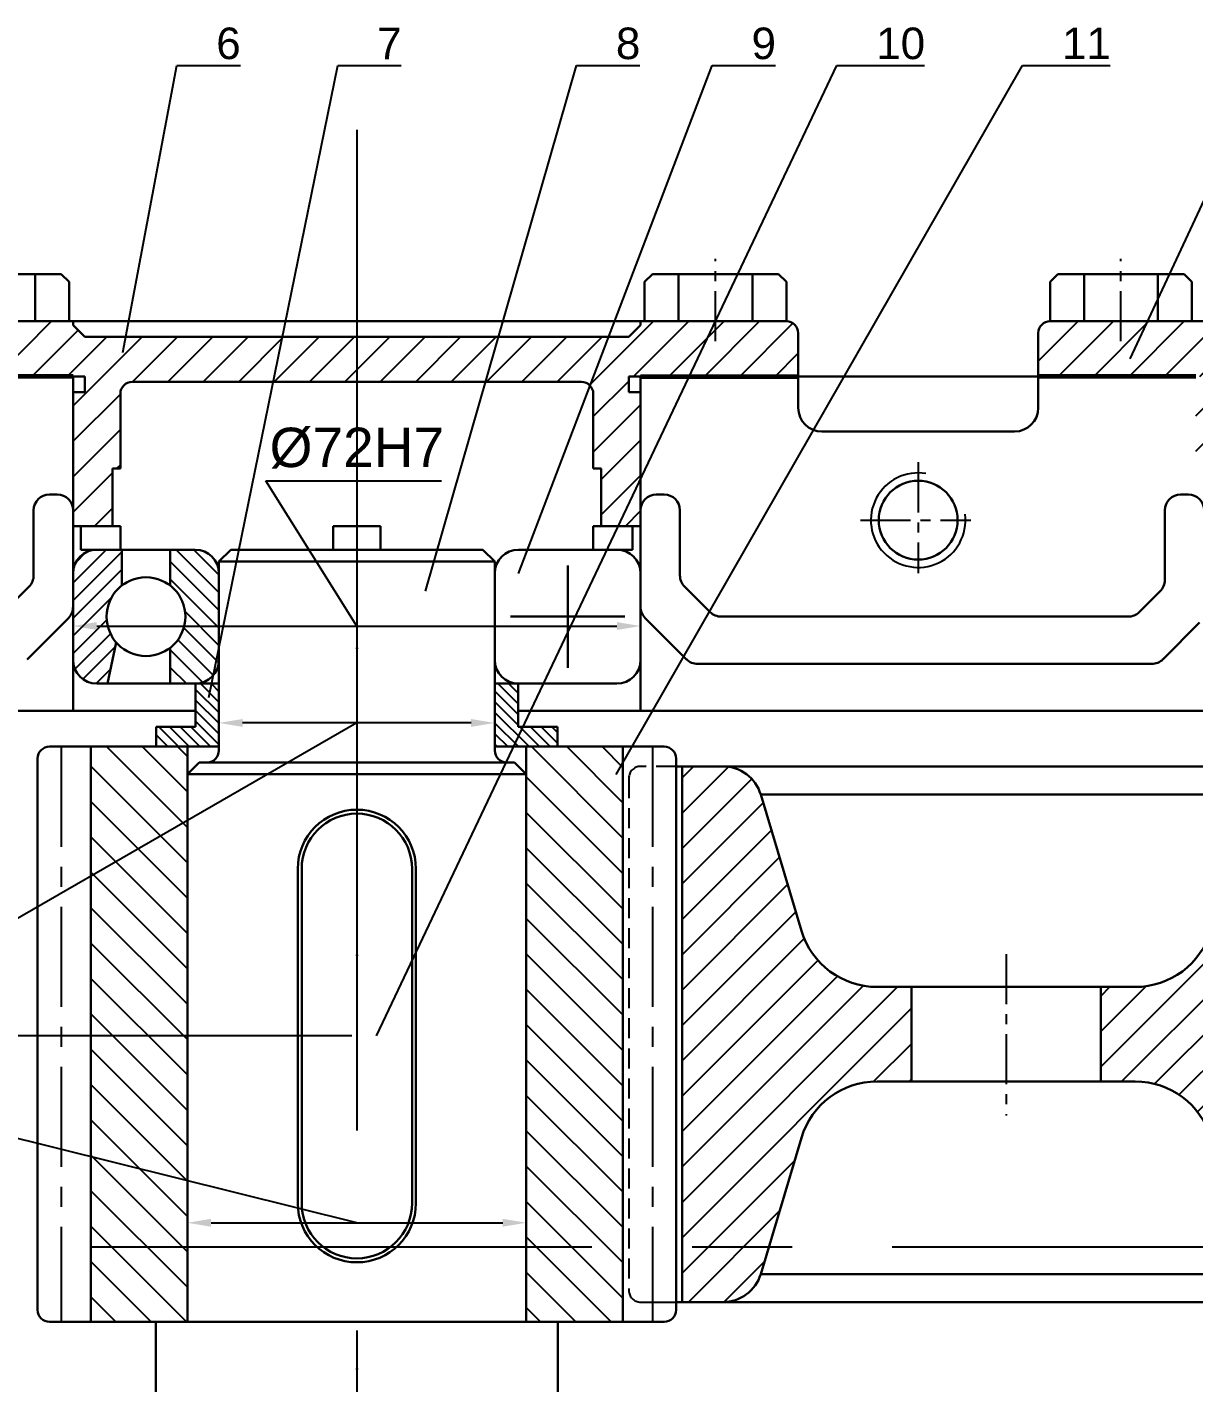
# Model space of a CAD drawing. Header units: millimetres. Extents: x 2354 to 3543, y 830 to 1671.
# Drawn here: x 2602.4 to 2750.4, y 1017 to 1189.1 of the extents above; entities that cross this region are included whole.
import ezdxf
from ezdxf import colors
from ezdxf.entities.mleader import LeaderData, LeaderLine
from ezdxf.math import Vec2, Vec3

# ---------------------------------------------------------------- set-up
doc = ezdxf.new("R2010")
doc.units = ezdxf.units.MM
for name, pattern in [('CENTER', [10.16, 6.35, -1.27, 1.27, -1.27]), ('CENTERX2', [20.32, 12.7, -2.54, 2.54, -2.54]), ('HIDDEN', [1.905, 1.27, -0.635])]:
    doc.linetypes.add(name, pattern=pattern)
doc.layers.get('0').update_dxf_attribs({"lineweight": 30})
for name, color, linetype in [('中心线', 1, 'CENTER'), ('细线', 7, 'Continuous'), ('虚线', 7, 'HIDDEN')]:
    doc.layers.add(name, color=color, linetype=linetype)
doc.layers.add('特粗线', color=7, linetype='Continuous', lineweight=60)
doc.styles.get("Standard").update_dxf_attribs({"font": 'arial.ttf'})
doc.dimstyles.new('ISO-25', dxfattribs={"dimtxt": 5, "dimasz": 3, "dimexe": 1.25, "dimexo": 0.625, "dimtad": 1, "dimdec": 0, "dimtxsty": 'Standard', "dimcen": 2.5, "dimadec": 0, "dimazin": 0, "dimtfac": 1, "dimtdec": 0, "dimtmove": 0, "dimatfit": 3, "dimfxl": 1, "dimarcsym": 0})

# ---------------------------------------------------------------- blocks, each defined once
blk = doc.blocks.new('*D12')
at = {"layer": 'Defpoints', "color": 0, "transparency": 16777216}
for p in [(2644.23, 1061.01), (2396.45, 858.22), (2525.98, 858.22)]:
    blk.add_point(p, dxfattribs=at)
at = {"layer": '细线', "color": 0, "lineweight": -2, "transparency": 16777216}
for p, q in [((2643.6, 1061.01), (2395.2, 1061.01)), ((2396.45, 1058.01), (2396.45, 861.22)), ((2525.36, 858.22), (2395.2, 858.22))]:
    blk.add_line(p, q, dxfattribs=at)
at = {"layer": '细线', "color": 0, "transparency": 16777216}
for points in [[(2395.95, 1058.01), (2396.95, 1058.01), (2396.45, 1061.01)], [(2395.95, 861.22), (2396.95, 861.22), (2396.45, 858.22)]]:
    blk.add_solid(points, dxfattribs=at)
at = {"layer": '细线', "color": 0, "transparency": 16777216, "insert": (2393.27, 959.56), "char_height": 5, "attachment_point": 5, "rotation": 90}
blk.add_mtext('203', dxfattribs=at)
blk = doc.blocks.new('_None')

msp = doc.modelspace()

# ---------------------------------------------------------------- hatches: boundary and pattern name
at = {"layer": '细线'}
h = msp.add_hatch(dxfattribs=at)
h.set_pattern_fill('ANSI31', color=256)
h.set_pattern_definition([(45, (2170.105, 734.2833), (-2.245064, 2.245064), [])])
edge = h.paths.add_edge_path()
edge.add_line((2525.98, 1149.73), (2500.07, 1149.73))
edge.add_line((2500.07, 1149.73), (2498.57, 1151.23))
edge.add_line((2498.57, 1151.23), (2498.57, 1151.73))
edge.add_line((2498.57, 1151.73), (2480.07, 1151.73))
edge.add_arc((2480.07, 1150.23), 1.5, 90, 180)
edge.add_line((2478.57, 1150.23), (2478.57, 1144.73))
edge.add_line((2478.57, 1144.73), (2498.57, 1144.73))
edge.add_line((2498.57, 1144.73), (2500.07, 1144.73))
edge.add_line((2500.07, 1144.73), (2500.07, 1142.73))
edge.add_line((2500.07, 1142.73), (2498.57, 1142.73))
edge.add_line((2498.57, 1142.73), (2498.57, 1133.23))
edge.add_line((2498.57, 1133.23), (2499.98, 1133.23))
edge.add_line((2499.98, 1133.23), (2499.98, 1125.73))
edge.add_line((2499.98, 1125.73), (2503.57, 1125.73))
edge.add_line((2503.57, 1125.73), (2503.57, 1132.03))
edge.add_line((2503.57, 1132.03), (2504.57, 1132.03))
edge.add_line((2504.57, 1132.03), (2504.57, 1141.03))
edge.add_arc((2506.07, 1141.03), 1.5, 90, 180, ccw=False)
edge.add_line((2506.07, 1142.53), (2525.98, 1142.53))
edge.add_line((2525.98, 1142.53), (2525.98, 1149.73))
edge = h.paths.add_edge_path()
edge.add_arc((2571.89, 1150.23), 1.5, 0, 90)
edge.add_line((2571.89, 1151.73), (2553.39, 1151.73))
edge.add_line((2553.39, 1151.73), (2553.39, 1151.23))
edge.add_line((2553.39, 1151.23), (2551.89, 1149.73))
edge.add_line((2551.89, 1149.73), (2535.98, 1149.73))
edge.add_line((2535.98, 1149.73), (2525.98, 1149.73))
edge.add_line((2525.98, 1149.73), (2525.98, 1142.53))
edge.add_line((2525.98, 1142.53), (2545.89, 1142.53))
edge.add_arc((2545.89, 1141.03), 1.5, 0, 90, ccw=False)
edge.add_line((2547.39, 1141.03), (2547.39, 1132.03))
edge.add_line((2547.39, 1132.03), (2548.39, 1132.03))
edge.add_line((2548.39, 1132.03), (2548.39, 1125.73))
edge.add_line((2548.39, 1125.73), (2551.98, 1125.73))
edge.add_line((2551.98, 1125.73), (2551.98, 1133.23))
edge.add_line((2551.98, 1133.23), (2553.39, 1133.23))
edge.add_line((2553.39, 1133.23), (2553.39, 1142.73))
edge.add_line((2553.39, 1142.73), (2551.89, 1142.73))
edge.add_line((2551.89, 1142.73), (2551.89, 1144.73))
edge.add_line((2551.89, 1144.73), (2553.39, 1144.73))
edge.add_line((2553.39, 1144.73), (2573.39, 1144.73))
edge.add_line((2573.39, 1144.73), (2573.39, 1150.23))
edge = h.paths.add_edge_path()
edge.add_line((2644.23, 1149.73), (2609.73, 1149.73))
edge.add_line((2609.73, 1149.73), (2608.23, 1151.23))
edge.add_line((2608.23, 1151.23), (2608.23, 1151.73))
edge.add_line((2608.23, 1151.73), (2589.73, 1151.73))
edge.add_arc((2589.73, 1150.23), 1.5, 90, 180)
edge.add_line((2588.23, 1150.23), (2588.23, 1144.73))
edge.add_line((2588.23, 1144.73), (2608.23, 1144.73))
edge.add_line((2608.23, 1144.73), (2609.73, 1144.73))
edge.add_line((2609.73, 1144.73), (2609.73, 1142.73))
edge.add_line((2609.73, 1142.73), (2608.23, 1142.73))
edge.add_line((2608.23, 1142.73), (2608.23, 1125.73))
edge.add_line((2608.23, 1125.73), (2613.23, 1125.73))
edge.add_line((2613.23, 1125.73), (2613.23, 1133.03))
edge.add_line((2613.23, 1133.03), (2614.23, 1133.03))
edge.add_line((2614.23, 1133.03), (2614.23, 1142.53))
edge.add_arc((2615.73, 1142.53), 1.5, 90, 180, ccw=False)
edge.add_line((2615.73, 1144.03), (2644.23, 1144.03))
edge.add_line((2644.23, 1144.03), (2644.23, 1149.73))
edge = h.paths.add_edge_path()
edge.add_arc((2698.72, 1150.23), 1.5, 0, 90)
edge.add_line((2698.72, 1151.73), (2680.22, 1151.73))
edge.add_line((2680.22, 1151.73), (2680.22, 1151.23))
edge.add_line((2680.22, 1151.23), (2678.72, 1149.73))
edge.add_line((2678.72, 1149.73), (2644.23, 1149.73))
edge.add_line((2644.23, 1149.73), (2644.23, 1144.03))
edge.add_line((2644.23, 1144.03), (2672.72, 1144.03))
edge.add_arc((2672.72, 1142.53), 1.5, 0, 90, ccw=False)
edge.add_line((2674.22, 1142.53), (2674.22, 1133.03))
edge.add_line((2674.22, 1133.03), (2675.22, 1133.03))
edge.add_line((2675.22, 1133.03), (2675.22, 1125.73))
edge.add_line((2675.22, 1125.73), (2680.22, 1125.73))
edge.add_line((2680.22, 1125.73), (2680.22, 1142.73))
edge.add_line((2680.22, 1142.73), (2678.72, 1142.73))
edge.add_line((2678.72, 1142.73), (2678.72, 1144.73))
edge.add_line((2678.72, 1144.73), (2680.22, 1144.73))
edge.add_line((2680.22, 1144.73), (2700.22, 1144.73))
edge.add_line((2700.22, 1144.73), (2700.22, 1150.23))
edge = h.paths.add_edge_path()
edge.add_line((2772.73, 1146.26), (2770.4, 1146.67))
edge.add_line((2770.4, 1146.67), (2770.4, 1147.71))
edge.add_line((2770.4, 1147.71), (2772.73, 1148.13))
edge.add_line((2772.73, 1148.13), (2772.73, 1149.73))
edge.add_line((2772.73, 1149.73), (2752.17, 1149.73))
edge.add_line((2752.17, 1149.73), (2750.67, 1151.23))
edge.add_line((2750.67, 1151.23), (2750.67, 1151.73))
edge.add_line((2750.67, 1151.73), (2732.17, 1151.73))
edge.add_arc((2732.17, 1150.23), 1.5, 90, 180)
edge.add_line((2730.67, 1150.23), (2730.67, 1144.73))
edge.add_line((2730.67, 1144.73), (2750.67, 1144.73))
edge.add_line((2750.67, 1144.73), (2752.17, 1144.73))
edge.add_line((2752.17, 1144.73), (2752.17, 1142.73))
edge.add_line((2752.17, 1142.73), (2750.67, 1142.73))
edge.add_line((2750.67, 1142.73), (2750.67, 1135.23))
edge.add_line((2750.67, 1135.23), (2751.73, 1135.23))
edge.add_line((2751.73, 1135.23), (2751.73, 1126.73))
edge.add_line((2751.73, 1126.73), (2755.67, 1126.73))
edge.add_line((2755.67, 1126.73), (2755.67, 1134.03))
edge.add_line((2755.67, 1134.03), (2756.67, 1134.03))
edge.add_line((2756.67, 1134.03), (2756.67, 1141.03))
edge.add_arc((2758.17, 1141.03), 1.5, 90, 180, ccw=False)
edge.add_line((2758.17, 1142.53), (2772.73, 1142.53))
edge.add_line((2772.73, 1142.53), (2772.73, 1146.26))
edge = h.paths.add_edge_path()
edge.add_arc((2856.29, 1150.23), 1.5, 0, 90)
edge.add_line((2856.29, 1151.73), (2837.79, 1151.73))
edge.add_line((2837.79, 1151.73), (2837.79, 1151.23))
edge.add_line((2837.79, 1151.23), (2836.29, 1149.73))
edge.add_line((2836.29, 1149.73), (2815.73, 1149.73))
edge.add_line((2815.73, 1149.73), (2815.73, 1148.13))
edge.add_line((2815.73, 1148.13), (2818.06, 1147.71))
edge.add_line((2818.06, 1147.71), (2818.06, 1146.67))
edge.add_line((2818.06, 1146.67), (2815.73, 1146.26))
edge.add_line((2815.73, 1146.26), (2815.73, 1142.53))
edge.add_line((2815.73, 1142.53), (2830.29, 1142.53))
edge.add_arc((2830.29, 1141.03), 1.5, 0, 90, ccw=False)
edge.add_line((2831.79, 1141.03), (2831.79, 1134.03))
edge.add_line((2831.79, 1134.03), (2832.79, 1134.03))
edge.add_line((2832.79, 1134.03), (2832.79, 1126.73))
edge.add_line((2832.79, 1126.73), (2836.73, 1126.73))
edge.add_line((2836.73, 1126.73), (2836.73, 1135.23))
edge.add_line((2836.73, 1135.23), (2837.79, 1135.23))
edge.add_line((2837.79, 1135.23), (2837.79, 1144.73))
edge.add_line((2837.79, 1144.73), (2857.79, 1144.73))
edge.add_line((2857.79, 1144.73), (2857.79, 1150.23))
edge = h.paths.add_edge_path()
edge.add_spline(control_points=[(2520.57, 918.73), (2520.66, 919.16), (2520.74, 919.59), (2520.81, 920.03)], knot_values=[279.245164, 279.245164, 279.245164, 279.245164, 280.663762, 280.663762, 280.663762, 280.663762], degree=3, periodic=0)
edge.add_spline(control_points=[(2520.81, 920.03), (2520.94, 920.82), (2521.05, 921.62), (2521.13, 922.43)], knot_values=[276.673071, 276.673071, 276.673071, 276.673071, 279.245164, 279.245164, 279.245164, 279.245164], degree=3, periodic=0)
edge.add_line((2521.13, 922.43), (2478.57, 922.43))
edge.add_line((2478.57, 922.43), (2478.57, 918.23))
edge.add_arc((2480.07, 918.23), 1.5, 180, 270)
edge.add_line((2480.07, 916.73), (2498.57, 916.73))
edge.add_line((2498.57, 916.73), (2498.57, 917.23))
edge.add_line((2498.57, 917.23), (2500.07, 918.73))
edge.add_line((2500.07, 918.73), (2515.98, 918.73))
edge.add_line((2515.98, 918.73), (2520.57, 918.73))
edge = h.paths.add_edge_path()
edge.add_line((2573.39, 923.73), (2553.39, 923.73))
edge.add_line((2553.39, 923.73), (2551.89, 923.73))
edge.add_line((2551.89, 923.73), (2551.89, 925.73))
edge.add_line((2551.89, 925.73), (2553.39, 925.73))
edge.add_line((2553.39, 925.73), (2553.39, 935.23))
edge.add_line((2553.39, 935.23), (2551.98, 935.23))
edge.add_line((2551.98, 935.23), (2551.98, 942.73))
edge.add_line((2551.98, 942.73), (2548.39, 942.73))
edge.add_line((2548.39, 942.73), (2548.39, 936.43))
edge.add_line((2548.39, 936.43), (2547.39, 936.43))
edge.add_line((2547.39, 936.43), (2547.39, 927.43))
edge.add_arc((2545.89, 927.43), 1.5, -90, 0, ccw=False)
edge.add_line((2545.89, 925.93), (2536.98, 925.93))
edge.add_line((2536.98, 925.93), (2536.98, 922.5))
edge.add_line((2536.98, 922.5), (2540.31, 921.91))
edge.add_line((2540.31, 921.91), (2540.31, 920.87))
edge.add_line((2540.31, 920.87), (2536.98, 920.28))
edge.add_line((2536.98, 920.28), (2536.98, 918.73))
edge.add_line((2536.98, 918.73), (2551.89, 918.73))
edge.add_line((2551.89, 918.73), (2553.39, 917.23))
edge.add_line((2553.39, 917.23), (2553.39, 916.73))
edge.add_line((2553.39, 916.73), (2571.89, 916.73))
edge.add_arc((2571.89, 918.23), 1.5, 270, 360)
edge.add_line((2573.39, 918.23), (2573.39, 923.73))
edge = h.paths.add_edge_path()
edge.add_line((2644.23, 924.43), (2615.73, 924.43))
edge.add_arc((2615.73, 925.93), 1.5, 180, 270, ccw=False)
edge.add_line((2614.23, 925.93), (2614.23, 935.43))
edge.add_line((2614.23, 935.43), (2613.23, 935.43))
edge.add_line((2613.23, 935.43), (2613.23, 942.73))
edge.add_line((2613.23, 942.73), (2608.23, 942.73))
edge.add_line((2608.23, 942.73), (2608.23, 925.73))
edge.add_line((2608.23, 925.73), (2609.73, 925.73))
edge.add_line((2609.73, 925.73), (2609.73, 923.73))
edge.add_line((2609.73, 923.73), (2608.23, 923.73))
edge.add_line((2608.23, 923.73), (2588.23, 923.73))
edge.add_line((2588.23, 923.73), (2588.23, 918.23))
edge.add_arc((2589.73, 918.23), 1.5, 180, 270)
edge.add_line((2589.73, 916.73), (2608.23, 916.73))
edge.add_line((2608.23, 916.73), (2608.23, 917.23))
edge.add_line((2608.23, 917.23), (2609.73, 918.73))
edge.add_line((2609.73, 918.73), (2644.23, 918.73))
edge.add_line((2644.23, 918.73), (2644.23, 924.43))
edge = h.paths.add_edge_path()
edge.add_line((2700.22, 923.73), (2680.22, 923.73))
edge.add_line((2680.22, 923.73), (2678.72, 923.73))
edge.add_line((2678.72, 923.73), (2678.72, 925.73))
edge.add_line((2678.72, 925.73), (2680.22, 925.73))
edge.add_line((2680.22, 925.73), (2680.22, 942.73))
edge.add_line((2680.22, 942.73), (2675.22, 942.73))
edge.add_line((2675.22, 942.73), (2675.22, 935.43))
edge.add_line((2675.22, 935.43), (2674.22, 935.43))
edge.add_line((2674.22, 935.43), (2674.22, 925.93))
edge.add_arc((2672.72, 925.93), 1.5, -90, 0, ccw=False)
edge.add_line((2672.72, 924.43), (2644.23, 924.43))
edge.add_line((2644.23, 924.43), (2644.23, 918.73))
edge.add_line((2644.23, 918.73), (2678.72, 918.73))
edge.add_line((2678.72, 918.73), (2680.22, 917.23))
edge.add_line((2680.22, 917.23), (2680.22, 916.73))
edge.add_line((2680.22, 916.73), (2698.72, 916.73))
edge.add_arc((2698.72, 918.23), 1.5, 270, 360)
edge.add_line((2700.22, 918.23), (2700.22, 923.73))
edge = h.paths.add_edge_path()
edge.add_line((2794.23, 925.93), (2758.17, 925.93))
edge.add_arc((2758.17, 927.43), 1.5, 180, 270, ccw=False)
edge.add_line((2756.67, 927.43), (2756.67, 934.43))
edge.add_line((2756.67, 934.43), (2755.67, 934.43))
edge.add_line((2755.67, 934.43), (2755.67, 941.73))
edge.add_line((2755.67, 941.73), (2751.73, 941.73))
edge.add_line((2751.73, 941.73), (2751.73, 933.23))
edge.add_line((2751.73, 933.23), (2750.67, 933.23))
edge.add_line((2750.67, 933.23), (2750.67, 925.73))
edge.add_line((2750.67, 925.73), (2752.17, 925.73))
edge.add_line((2752.17, 925.73), (2752.17, 923.73))
edge.add_line((2752.17, 923.73), (2750.67, 923.73))
edge.add_line((2750.67, 923.73), (2730.67, 923.73))
edge.add_line((2730.67, 923.73), (2730.67, 918.23))
edge.add_arc((2732.17, 918.23), 1.5, 180, 270)
edge.add_line((2732.17, 916.73), (2750.67, 916.73))
edge.add_line((2750.67, 916.73), (2750.67, 917.23))
edge.add_line((2750.67, 917.23), (2752.17, 918.73))
edge.add_line((2752.17, 918.73), (2794.23, 918.73))
edge.add_line((2794.23, 918.73), (2794.23, 925.93))
edge = h.paths.add_edge_path()
edge.add_line((2857.79, 923.73), (2837.79, 923.73))
edge.add_line((2837.79, 923.73), (2836.29, 923.73))
edge.add_line((2836.29, 923.73), (2836.29, 925.73))
edge.add_line((2836.29, 925.73), (2837.79, 925.73))
edge.add_line((2837.79, 925.73), (2837.79, 933.23))
edge.add_line((2837.79, 933.23), (2836.73, 933.23))
edge.add_line((2836.73, 933.23), (2836.73, 941.73))
edge.add_line((2836.73, 941.73), (2832.79, 941.73))
edge.add_line((2832.79, 941.73), (2832.79, 934.43))
edge.add_line((2832.79, 934.43), (2831.79, 934.43))
edge.add_line((2831.79, 934.43), (2831.79, 927.43))
edge.add_arc((2830.29, 927.43), 1.5, -90, 0, ccw=False)
edge.add_line((2830.29, 925.93), (2794.23, 925.93))
edge.add_line((2794.23, 925.93), (2794.23, 918.73))
edge.add_line((2794.23, 918.73), (2836.29, 918.73))
edge.add_line((2836.29, 918.73), (2837.79, 917.23))
edge.add_line((2837.79, 917.23), (2837.79, 916.73))
edge.add_line((2837.79, 916.73), (2856.29, 916.73))
edge.add_arc((2856.29, 918.23), 1.5, 270, 360)
edge.add_line((2857.79, 918.23), (2857.79, 923.73))
h = msp.add_hatch(dxfattribs=at)
h.set_pattern_fill('ANSI31', color=256, scale=0.5)
h.set_pattern_definition([(45, (2170.1049, 734.2833), (-1.122532, 1.122532), [])])
h.paths.add_polyline_path([(2504.48, 1121.73), (2502.98, 1121.73, 0.414214), (2499.98, 1118.73), (2499.98, 1114.23), (2502.73, 1114.23, -0.248317), (2504.48, 1117.53)])
h.paths.add_polyline_path([(2502.73, 1114.23), (2499.98, 1114.23), (2499.98, 1109.73, 0.404901), (2502.89, 1106.73), (2503.83, 1111.47, -0.192255)])
h.paths.add_polyline_path([(2614.41, 1122.73), (2611.23, 1122.73, 0.414214), (2608.23, 1119.73), (2608.23, 1114.23), (2612.48, 1114.23, -0.231561), (2614.41, 1118.17)])
h.paths.add_polyline_path([(2613.68, 1110.97, -0.178973), (2612.48, 1114.23), (2608.23, 1114.23), (2608.23, 1108.73, 0.414214), (2611.23, 1105.73), (2612.6, 1105.73)])
h.paths.add_polyline_path([(2612.6, 962.73), (2611.23, 962.73, 0.414214), (2608.23, 959.73), (2608.23, 954.23), (2612.48, 954.23, -0.178973), (2613.68, 957.48)])
h.paths.add_polyline_path([(2614.41, 950.28, -0.231561), (2612.48, 954.23), (2608.23, 954.23), (2608.23, 948.73, 0.414214), (2611.23, 945.73), (2614.41, 945.73)])
h.paths.add_polyline_path([(2757.9, 1118.85), (2757.9, 1123.73), (2754.73, 1123.73, 0.414214), (2751.73, 1120.73), (2751.73, 1114.23), (2755.73, 1114.23, -0.223203)])
h.paths.add_polyline_path([(2755.73, 1114.23), (2751.73, 1114.23), (2751.73, 1107.73, 0.414214), (2754.73, 1104.73), (2755.68, 1104.73), (2757.73, 1109.75, -0.213833)])
h.paths.add_polyline_path([(2755.68, 963.73), (2754.73, 963.73, 0.414214), (2751.73, 960.73), (2751.73, 954.23), (2755.73, 954.23, -0.213833), (2757.73, 958.71)])
h.paths.add_polyline_path([(2757.9, 949.61, -0.223203), (2755.73, 954.23), (2751.73, 954.23), (2751.73, 947.73, 0.414214), (2754.73, 944.73), (2757.9, 944.73)])
h = msp.add_hatch(dxfattribs=at)
h.set_pattern_fill('ANSI31', color=256, scale=0.5, angle=90)
h.set_pattern_definition([(135, (2170.1049, 734.2833), (-1.122532, -1.122532), [])])
h.paths.add_polyline_path([(2623.73, 1122.73), (2620.55, 1122.73), (2620.55, 1118.17, -0.231561), (2622.48, 1114.23), (2626.73, 1114.23), (2626.73, 1119.73, 0.414214)])
h.paths.add_polyline_path([(2626.73, 1114.23), (2622.48, 1114.23, -0.231561), (2620.55, 1110.28), (2620.55, 1105.73), (2623.73, 1105.73, 0.414214), (2626.73, 1108.73)])
h.paths.add_polyline_path([(2626.73, 959.73, 0.414214), (2623.73, 962.73), (2620.55, 962.73), (2620.55, 958.17, -0.231561), (2622.48, 954.23), (2626.73, 954.23)])
h.paths.add_polyline_path([(2626.73, 954.23), (2622.48, 954.23, -0.231561), (2620.55, 950.28), (2620.55, 945.73), (2623.73, 945.73, 0.414214), (2626.73, 948.73)])
h.paths.add_polyline_path([(2510.48, 1121.73), (2508.98, 1121.73), (2508.98, 1117.53, -0.248317), (2510.73, 1114.23), (2513.48, 1114.23), (2513.48, 1118.73, 0.414214)])
h.paths.add_polyline_path([(2513.48, 1114.23), (2510.73, 1114.23, -0.248317), (2508.98, 1110.92), (2508.98, 1106.73), (2510.48, 1106.73, 0.414214), (2513.48, 1109.73)])
h.paths.add_polyline_path([(2771.73, 1120.73, 0.414214), (2768.73, 1123.73), (2765.56, 1123.73), (2765.56, 1118.85, -0.223203), (2767.73, 1114.23), (2771.73, 1114.23)])
h.paths.add_polyline_path([(2771.73, 1114.23), (2767.73, 1114.23, -0.223203), (2765.56, 1109.61), (2765.56, 1104.73), (2768.73, 1104.73, 0.414214), (2771.73, 1107.73)])
h.paths.add_polyline_path([(2771.73, 954.23), (2767.73, 954.23, -0.223203), (2765.56, 949.61), (2765.56, 944.73), (2768.73, 944.73, 0.414214), (2771.73, 947.73)])
h.paths.add_polyline_path([(2771.73, 960.73, 0.414214), (2768.73, 963.73), (2767.73, 963.73), (2765.56, 963.73), (2765.56, 958.85, -0.223203), (2767.73, 954.23), (2771.73, 954.23)])
h = msp.add_hatch(dxfattribs=at)
h.set_pattern_fill('ANSI31', color=256, scale=0.3, angle=90)
h.set_pattern_definition([(135, (2170.1049, 734.2833), (-0.6735192, -0.6735192), [])])
h.paths.add_polyline_path([(2623.78, 1100.23), (2618.78, 1100.23), (2618.78, 1097.73), (2622.73, 1097.73), (2626.73, 1097.73), (2626.73, 1105.73), (2623.78, 1105.73)])
h.paths.add_polyline_path([(2661.73, 1097.73), (2665.73, 1097.73), (2669.68, 1097.73), (2669.68, 1100.23), (2664.68, 1100.23), (2664.68, 1105.73), (2661.73, 1105.73)])
h.paths.add_polyline_path([(2623.78, 968.23), (2623.78, 962.73), (2626.73, 962.73), (2626.73, 970.73), (2622.73, 970.73), (2618.78, 970.73), (2618.78, 968.23)])
h.paths.add_polyline_path([(2664.68, 968.23), (2669.68, 968.23), (2669.68, 970.73), (2665.73, 970.73), (2661.73, 970.73), (2661.73, 962.73), (2664.68, 962.73)])
h = msp.add_hatch(dxfattribs=at)
h.set_pattern_fill('ANSI31', color=256, angle=90)
h.set_pattern_definition([(135, (2644.2268, 958.2267), (-2.245064, -2.245064), [])])
h.paths.add_polyline_path([(2622.73, 1097.73), (2610.48, 1097.73), (2610.48, 1024.73), (2622.73, 1024.73)])
h.paths.add_polyline_path([(2677.98, 1024.73), (2677.98, 1097.73), (2665.73, 1097.73), (2665.73, 1024.73)])
h = msp.add_hatch(dxfattribs=at)
h.set_pattern_fill('ANSI31', color=256)
h.set_pattern_definition([(45, (2644.2268, 958.2267), (-2.245064, 2.245064), [])])
h.paths.add_polyline_path([(2700.64, 1074.36), (2695.46, 1091.66, 0.331376), (2690.67, 1095.23), (2685.48, 1095.23), (2685.48, 1027.23), (2690.67, 1027.23, 0.331376), (2695.46, 1030.79), (2700.64, 1048.09, -0.331376), (2710.22, 1055.23), (2714.6, 1055.23), (2714.6, 1067.23), (2710.22, 1067.23, -0.331376)])
h.paths.add_polyline_path([(2752.56, 1048.09), (2757.74, 1030.79, 0.331376), (2762.53, 1027.23), (2767.73, 1027.23), (2767.73, 1095.23), (2762.53, 1095.23, 0.331376), (2757.74, 1091.66), (2752.56, 1074.36, -0.331376), (2742.98, 1067.23), (2738.6, 1067.23), (2738.6, 1055.23), (2742.98, 1055.23, -0.331376)])
h.paths.add_polyline_path([(2845.47, 1055.23), (2849.85, 1055.23), (2849.85, 1067.23), (2845.47, 1067.23, -0.331376), (2835.89, 1074.36), (2830.71, 1091.66, 0.331376), (2825.92, 1095.23), (2820.73, 1095.23), (2820.73, 1027.23), (2825.92, 1027.23, 0.331376), (2830.71, 1030.79), (2835.89, 1048.09, -0.331376)])
h.paths.add_polyline_path([(2878.23, 1067.23), (2873.85, 1067.23), (2873.85, 1055.23), (2878.23, 1055.23, -0.331376), (2887.81, 1048.09), (2892.99, 1030.79, 0.331376), (2897.78, 1027.23), (2902.98, 1027.23), (2902.98, 1095.23), (2897.78, 1095.23, 0.331376), (2892.99, 1091.66), (2887.81, 1074.36, -0.331376)])

# ---------------------------------------------------------------- linework, layer by layer
for p, q in [((2606.73, 1157.72), (2598.73, 1157.72)), ((2603.41, 1151.73), (2603.41, 1157.72)), ((2606.73, 1157.72), (2607.73, 1156.72)), ((2607.73, 1151.73), (2607.73, 1156.72)), ((2681.72, 1157.72), (2680.72, 1156.72)), ((2680.72, 1151.73), (2680.72, 1156.72)), ((2681.72, 1157.72), (2689.72, 1157.72)), ((2685.04, 1151.73), (2685.04, 1157.72)), ((2697.72, 1157.72), (2689.72, 1157.72)), ((2694.41, 1151.73), (2694.41, 1157.72)), ((2697.72, 1157.72), (2698.72, 1156.72)), ((2698.72, 1151.73), (2698.72, 1156.72)), ((2733.17, 1157.72), (2732.17, 1156.72)), ((2732.17, 1151.73), (2732.17, 1156.72)), ((2733.17, 1157.72), (2741.17, 1157.72)), ((2736.48, 1151.73), (2736.48, 1157.72)), ((2749.17, 1157.72), (2741.17, 1157.72)), ((2745.85, 1151.73), (2745.85, 1157.72)), ((2749.17, 1157.72), (2750.17, 1156.72)), ((2750.17, 1151.73), (2750.17, 1156.72)), ((2589.73, 1151.73), (2644.23, 1151.73)), ((2608.23, 1151.73), (2608.23, 1151.23)), ((2698.72, 1151.73), (2644.23, 1151.73)), ((2680.22, 1151.73), (2680.22, 1151.23)), ((2732.17, 1151.73), (2773.73, 1151.73)), ((2609.73, 1149.73), (2608.23, 1151.23)), ((2609.73, 1149.73), (2644.23, 1149.73)), ((2678.72, 1149.73), (2644.23, 1149.73)), ((2678.72, 1149.73), (2680.22, 1151.23)), ((2700.22, 1144.73), (2700.22, 1150.23)), ((2730.67, 1144.73), (2730.67, 1150.23)), ((2608.23, 1122.73), (2608.23, 1144.73)), ((2608.23, 1144.73), (2609.73, 1144.73)), ((2608.23, 1144.73), (2608.23, 1142.73)), ((2609.73, 1144.73), (2609.73, 1142.73)), ((2678.72, 1144.73), (2680.22, 1144.73)), ((2678.72, 1144.73), (2678.72, 1142.73)), ((2680.22, 1134.23), (2680.22, 1144.73)), ((2680.22, 1122.73), (2680.22, 1144.73)), ((2680.22, 1144.73), (2680.22, 1142.73)), ((2700.22, 1144.73), (2730.67, 1144.73)), ((2700.22, 1144.73), (2700.22, 1140.73)), ((2730.67, 1140.73), (2730.67, 1144.73)), ((2609.73, 1142.73), (2608.23, 1142.73)), ((2615.73, 1144.03), (2644.23, 1144.03)), ((2672.72, 1144.03), (2644.23, 1144.03)), ((2680.22, 1142.73), (2678.72, 1142.73)), ((2614.23, 1133.03), (2614.23, 1142.53)), ((2674.22, 1133.03), (2674.22, 1142.53)), ((2703.22, 1137.73), (2727.67, 1137.73)), ((2613.23, 1133.03), (2614.23, 1133.03)), ((2613.23, 1133.03), (2613.23, 1125.73)), ((2675.22, 1133.03), (2674.22, 1133.03)), ((2675.22, 1133.03), (2675.22, 1125.73)), ((2606.23, 1129.73), (2605.23, 1129.73)), ((2682.22, 1129.73), (2683.22, 1129.73)), ((2749.73, 1129.73), (2748.73, 1129.73)), ((2603.23, 1127.73), (2603.23, 1119.47)), ((2685.22, 1127.73), (2685.22, 1119.47)), ((2746.73, 1118.88), (2746.73, 1127.73)), ((2608.23, 1125.73), (2614.23, 1125.73)), ((2609.23, 1125.73), (2609.23, 1122.73)), ((2614.23, 1125.73), (2614.23, 1122.73)), ((2641.23, 1125.73), (2641.23, 1122.73)), ((2644.23, 1125.73), (2641.23, 1125.73)), ((2644.23, 1125.73), (2647.23, 1125.73)), ((2647.23, 1125.73), (2647.23, 1122.73)), ((2680.22, 1125.73), (2674.22, 1125.73)), ((2674.22, 1125.73), (2674.22, 1122.73)), ((2679.22, 1125.73), (2679.22, 1122.73)), ((2608.23, 1122.73), (2608.23, 1119.73)), ((2609.23, 1122.73), (2611.23, 1122.73)), ((2623.73, 1122.73), (2611.23, 1122.73)), ((2614.41, 1118.17), (2614.41, 1122.73)), ((2620.55, 1118.17), (2620.55, 1122.73)), ((2664.73, 1122.73), (2677.22, 1122.73)), ((2679.22, 1122.73), (2677.22, 1122.73)), ((2680.22, 1122.73), (2680.22, 1119.73)), ((2626.73, 1121.23), (2661.73, 1121.23)), ((2626.73, 1121.23), (2626.73, 1119.73)), ((2661.73, 1121.23), (2661.73, 1119.73)), ((2670.98, 1120.73), (2670.98, 1107.73)), ((2608.23, 1119.73), (2608.23, 1108.73)), ((2680.22, 1119.73), (2680.22, 1108.73)), ((2599.4, 1114.81), (2602.64, 1118.06)), ((2689.05, 1114.81), (2685.81, 1118.06)), ((2743.48, 1114.81), (2746.14, 1117.47)), ((2602.4, 1108.81), (2607.64, 1114.06)), ((2663.73, 1114.23), (2678.22, 1114.23)), ((2686.05, 1108.81), (2680.81, 1114.06)), ((2690.47, 1114.23), (2717.87, 1114.23)), ((2742.07, 1114.23), (2717.87, 1114.23)), ((2746.48, 1108.81), (2751.14, 1113.47)), ((2612.6, 1105.73), (2613.68, 1110.97)), ((2620.55, 1105.73), (2620.55, 1110.28)), ((2608.23, 1108.73), (2608.23, 1102.28)), ((2626.73, 1108.73), (2626.73, 1097.23)), ((2661.73, 1108.73), (2661.73, 1097.23)), ((2680.22, 1108.73), (2680.22, 1102.28)), ((2687.47, 1108.23), (2717.87, 1108.23)), ((2745.07, 1108.23), (2717.87, 1108.23)), ((2623.73, 1105.73), (2611.23, 1105.73)), ((2623.78, 1105.73), (2623.78, 1100.23)), ((2623.78, 1105.73), (2626.73, 1105.73)), ((2664.68, 1105.73), (2661.73, 1105.73)), ((2664.68, 1105.73), (2664.68, 1100.23)), ((2664.73, 1105.73), (2677.22, 1105.73)), ((2623.78, 1102.28), (2542.48, 1102.28)), ((2767.89, 1102.28), (2664.68, 1102.28)), ((2623.78, 1100.23), (2618.78, 1100.23)), ((2618.78, 1100.23), (2618.78, 1097.73)), ((2664.68, 1100.23), (2669.68, 1100.23)), ((2669.68, 1100.23), (2669.68, 1097.73)), ((2603.73, 1096.23), (2603.73, 1026.23)), ((2610.48, 1097.73), (2610.48, 1024.73)), ((2622.73, 1097.73), (2626.73, 1097.73)), ((2665.73, 1097.73), (2661.73, 1097.73)), ((2677.98, 1097.73), (2677.98, 1024.73)), ((2684.73, 1096.23), (2684.73, 1026.23)), ((2622.73, 1094.23), (2624.23, 1095.73)), ((2625.23, 1095.73), (2624.23, 1095.73)), ((2625.23, 1095.73), (2663.23, 1095.73)), ((2663.23, 1095.73), (2664.23, 1095.73)), ((2664.23, 1095.73), (2665.73, 1094.23)), ((2771.73, 1095.23), (2684.73, 1095.23)), ((2685.48, 1095.23), (2685.48, 1027.23)), ((2622.73, 1094.23), (2665.73, 1094.23)), ((2695.46, 1091.66), (2700.64, 1074.36)), ((2695.46, 1091.66), (2757.74, 1091.66)), ((2636.73, 1082.23), (2636.73, 1061.01)), ((2637.23, 1082.23), (2637.23, 1061.01)), ((2651.23, 1082.23), (2651.23, 1061.01)), ((2651.73, 1082.23), (2651.73, 1061.01)), ((2726.6, 1067.23), (2710.22, 1067.23)), ((2714.6, 1067.23), (2714.6, 1055.23)), ((2726.6, 1067.23), (2742.98, 1067.23)), ((2738.6, 1067.23), (2738.6, 1055.23)), ((2636.73, 1039.78), (2636.73, 1061.01)), ((2637.23, 1039.78), (2637.23, 1061.01)), ((2651.23, 1039.78), (2651.23, 1061.01)), ((2651.73, 1039.78), (2651.73, 1061.01)), ((2726.6, 1055.23), (2710.22, 1055.23)), ((2726.6, 1055.23), (2742.98, 1055.23)), ((2695.46, 1030.79), (2700.64, 1048.09)), ((2695.46, 1030.79), (2757.74, 1030.79)), ((2769.84, 1027.23), (2690.67, 1027.23)), ((2605.23, 1024.73), (2618.73, 1024.73)), ((2683.23, 1024.73), (2664.23, 1024.73))]:
    msp.add_line(p, q)
at = {"color": 7, "linetype": 'Continuous'}
for p, q in [((2626.73, 1121.23), (2628.23, 1122.73)), ((2628.23, 1122.73), (2660.23, 1122.73)), ((2660.23, 1122.73), (2661.73, 1121.23)), ((2626.73, 1119.73), (2626.73, 1108.73)), ((2661.73, 1119.73), (2661.73, 1108.73)), ((2605.23, 1097.73), (2622.73, 1097.73)), ((2622.73, 1097.73), (2622.73, 1024.73)), ((2665.73, 1097.73), (2683.23, 1097.73)), ((2665.73, 1097.73), (2665.73, 1024.73)), ((2684.73, 1027.23), (2690.67, 1027.23)), ((2618.73, 1024.73), (2669.73, 1024.73)), ((2618.73, 1024.73), (2618.73, 1012.73)), ((2622.73, 1024.73), (2624.23, 1024.73)), ((2669.73, 1024.73), (2669.73, 1012.73))]:
    msp.add_line(p, q, dxfattribs=at)
for centre in [(2715.44, 1126.48), (2617.48, 1114.23)]:
    msp.add_circle(centre, 5)
for centre, radius, start, end in [((2698.72, 1150.23), 1.5, 0, 90), ((2732.17, 1150.23), 1.5, 90, 180), ((2615.73, 1142.53), 1.5, 90, 180), ((2672.72, 1142.53), 1.5, 0, 90), ((2703.22, 1140.73), 3, 180, 270), ((2727.67, 1140.73), 3, 270, 0), ((2605.23, 1127.73), 2, 90, 180), ((2606.23, 1127.73), 2, 0, 90), ((2682.22, 1127.73), 2, 90, 180), ((2683.22, 1127.73), 2, 0, 90), ((2748.73, 1127.73), 2, 90, 180), ((2749.73, 1127.73), 2, 0, 90), ((2611.23, 1119.73), 3, 90, 180), ((2623.73, 1119.73), 3, 0, 90), ((2664.73, 1119.73), 3, 90, 180), ((2677.22, 1119.73), 3, 0, 90), ((2601.23, 1119.47), 2, 315, 0), ((2687.22, 1119.47), 2, 180, 225), ((2744.73, 1118.88), 2, 315, 0), ((2606.23, 1115.47), 2, 315, 0), ((2682.22, 1115.47), 2, 180, 225), ((2690.47, 1116.23), 2, 225, 270), ((2742.07, 1116.23), 2, 270, 315), ((2611.23, 1108.73), 3, 180, 270), ((2623.73, 1108.73), 3, 270, 0), ((2664.73, 1108.73), 3, 180, 270), ((2677.22, 1108.73), 3, 270, 0), ((2687.47, 1110.23), 2, 225, 270), ((2745.07, 1110.23), 2, 270, 315), ((2605.23, 1096.23), 1.5, 90, 180), ((2625.23, 1097.23), 1.5, 270, 0), ((2663.23, 1097.23), 1.5, 180, 270), ((2683.23, 1096.23), 1.5, 0, 90), ((2690.67, 1090.23), 5, 16.6643, 90), ((2644.23, 1082.23), 7.5, 0, 180), ((2644.23, 1082.23), 7, 0, 180), ((2710.22, 1077.23), 10, 196.6643, 270), ((2742.98, 1077.23), 10, 270, 343.3357), ((2710.22, 1045.23), 10, 90, 163.3357), ((2742.98, 1045.23), 10, 16.6643, 90), ((2644.23, 1039.78), 7.5, 180, 0), ((2644.23, 1039.78), 7, 180, 0), ((2690.67, 1032.23), 5, 270, 343.3357), ((2605.23, 1026.23), 1.5, 180, 270), ((2683.23, 1026.23), 1.5, 270, 0)]:
    msp.add_arc(centre, radius, start, end)
for p in [(2644.23, 1110.23), (2644.23, 1071.23), (2644.23, 1071.23), (2644.23, 1071.23), (2644.23, 1071.23), (2644.23, 1071.23), (2644.23, 1018.73)]:
    msp.add_point(p, dxfattribs=at)
at = {"layer": '中心线', "linetype": 'CENTERX2', "ltscale": 10}
msp.add_line((2644.23, 1176.01), (2644.23, 882.4), dxfattribs=at)
at = {"layer": '中心线'}
for p, q in [((2689.72, 1149.21), (2689.72, 1159.63)), ((2741.17, 1149.21), (2741.17, 1159.63)), ((2715.44, 1133.82), (2715.44, 1119.77)), ((2708.11, 1126.48), (2722.12, 1126.48)), ((2726.6, 1071.41), (2726.6, 1050.93))]:
    msp.add_line(p, q, dxfattribs=at)
at = {"layer": '中心线', "color": 7, "linetype": 'CENTERX2'}
for p, q in [((2606.73, 1097.73), (2606.73, 1024.73)), ((2681.73, 1097.73), (2681.73, 1024.73))]:
    msp.add_line(p, q, dxfattribs=at)
at = {"layer": '中心线', "ltscale": 10}
msp.add_line((2407.36, 1034.23), (2975.19, 1034.23), dxfattribs=at)
at = {"layer": '特粗线'}
for p, q in [((2608.23, 1144.73), (2588.23, 1144.73)), ((2680.22, 1144.73), (2700.22, 1144.73)), ((2750.67, 1144.73), (2730.67, 1144.73))]:
    msp.add_line(p, q, dxfattribs=at)
at = {"layer": '细线'}
for p, q in [((2644.23, 1113.04), (2632.68, 1131.46)), ((2632.68, 1131.46), (2654.98, 1131.46)), ((2626.73, 1120.6), (2626.73, 1099.49)), ((2661.73, 1119.1), (2661.73, 1099.49)), ((2608.23, 1109.35), (2608.23, 1114.29)), ((2680.22, 1109.35), (2680.22, 1114.29)), ((2611.23, 1113.04), (2677.22, 1113.04)), ((2644.23, 1100.74), (2598.24, 1074.23)), ((2658.73, 1100.74), (2629.73, 1100.74)), ((2622.73, 1093.6), (2622.73, 1046.67)), ((2665.73, 1093.6), (2665.73, 1046.67)), ((2644.23, 1037.3), (2598.24, 1048.73)), ((2625.73, 1037.3), (2662.73, 1037.3))]:
    msp.add_line(p, q, dxfattribs=at)
msp.add_arc((2715.44, 1126.48), 6, 80.5844, 7.1985, dxfattribs=at)
for points in [[(2611.23, 1113.54), (2611.23, 1112.54), (2608.23, 1113.04)], [(2677.22, 1113.54), (2677.22, 1112.54), (2680.22, 1113.04)], [(2629.73, 1101.24), (2629.73, 1100.24), (2626.73, 1100.74)], [(2658.73, 1101.24), (2658.73, 1100.24), (2661.73, 1100.74)], [(2625.73, 1037.8), (2625.73, 1036.8), (2622.73, 1037.3)], [(2662.73, 1037.8), (2662.73, 1036.8), (2665.73, 1037.3)]]:
    msp.add_solid(points, dxfattribs=at)
at = {"layer": '虚线', "ltscale": 2}
for p, q in [((2684.73, 1095.23), (2680.23, 1095.23)), ((2678.73, 1093.73), (2678.73, 1028.73))]:
    msp.add_line(p, q, dxfattribs=at)
at = {"layer": '虚线', "color": 7, "linetype": 'Continuous', "ltscale": 2}
msp.add_line((2680.23, 1027.23), (2684.73, 1027.23), dxfattribs=at)
at = {"layer": '虚线', "ltscale": 2}
for centre, start, end in [((2680.23, 1093.73), 90, 180), ((2680.23, 1028.73), 180, 270)]:
    msp.add_arc(centre, 1.5, start, end, dxfattribs=at)

# ---------------------------------------------------------------- texts
at = {"layer": '细线', "insert": (2644.23, 1135.62), "char_height": 5, "attachment_point": 5}
msp.add_mtext('%%c72H7', dxfattribs=at)

# ---------------------------------------------------------------- dimensions: what is measured, and where the dimension line sits
at = {"layer": '细线'}
dim = msp.add_linear_dim(base=(2396.45, 858.22), p1=(2644.23, 1061.01), p2=(2525.98, 858.22), angle=90, dimstyle='ISO-25', dxfattribs=at)
dim.commit()
dim.dimension.update_dxf_attribs({"geometry": '*D12', "text_midpoint": (2396.45, 959.56), "dimtype": 160})

# ---------------------------------------------------------------- leaders
ml = msp.add_multileader_mtext('Standard', dxfattribs=at)
ml.set_content('6', color=256)
ml.set_leader_properties()
ml.set_arrow_properties(name='NONE')
ml.build(insert=Vec2(0, 0))
ml.multileader.update_dxf_attribs({"text_left_attachment_type": 5, "text_right_attachment_type": 5, "dogleg_length": 3, "arrow_head_size": 3})
ctx = ml.context
ctx.base_point, ctx.arrow_head_size, ctx.plane_origin = Vec3(2624.39, 1184.18), 3, Vec3(2614.55, 1147.74)
ctx.left_attachment, ctx.right_attachment = 5, 5
notes = []
notes.append((ctx, [(0, (1, 1, 0), (2621.39, 1184.18), (1, 0), 3, [(0, [(2614.55, 1147.74)], 0, [])])]))
ctx.mtext.insert, ctx.mtext.flow_direction = Vec3(2626.39, 1189), 5
ml = msp.add_multileader_mtext('Standard', dxfattribs=at)
ml.set_content('7', color=256)
ml.set_leader_properties()
ml.set_arrow_properties(name='NONE')
ml.build(insert=Vec2(0, 0))
ml.multileader.update_dxf_attribs({"text_left_attachment_type": 5, "text_right_attachment_type": 5, "dogleg_length": 3, "arrow_head_size": 3})
ctx = ml.context
ctx.base_point, ctx.arrow_head_size, ctx.plane_origin = Vec3(2644.8, 1184.18), 3, Vec3(2625.47, 1103.99)
ctx.left_attachment, ctx.right_attachment = 5, 5
notes.append((ctx, [(0, (1, 1, 0), (2641.8, 1184.18), (1, 0), 3, [(0, [(2625.47, 1103.99)], 0, [])])]))
ctx.mtext.insert, ctx.mtext.flow_direction = Vec3(2646.8, 1188.98), 5
ml = msp.add_multileader_mtext('Standard', dxfattribs=at)
ml.set_content('10', color=256)
ml.set_leader_properties()
ml.set_arrow_properties(name='NONE')
ml.build(insert=Vec2(0, 0))
ml.multileader.update_dxf_attribs({"text_left_attachment_type": 5, "text_right_attachment_type": 5, "dogleg_length": 3, "arrow_head_size": 3})
ctx = ml.context
ctx.base_point, ctx.arrow_head_size, ctx.plane_origin = Vec3(2708.11, 1184.18), 3, Vec3(2646.73, 1061.03)
ctx.left_attachment, ctx.right_attachment = 5, 5
notes.append((ctx, [(0, (1, 1, 0), (2705.11, 1184.18), (1, 0), 3, [(0, [(2646.73, 1061.03)], 0, [])])]))
ctx.mtext.insert, ctx.mtext.flow_direction = Vec3(2710.11, 1189), 5
ml = msp.add_multileader_mtext('Standard', dxfattribs=at)
ml.set_content('8', color=256)
ml.set_leader_properties()
ml.set_arrow_properties(name='NONE')
ml.build(insert=Vec2(0, 0))
ml.multileader.update_dxf_attribs({"text_left_attachment_type": 5, "text_right_attachment_type": 5, "dogleg_length": 3, "arrow_head_size": 3})
ctx = ml.context
ctx.base_point, ctx.arrow_head_size, ctx.plane_origin = Vec3(2675.09, 1184.18), 3, Vec3(2652.93, 1117.48)
ctx.left_attachment, ctx.right_attachment = 5, 5
notes.append((ctx, [(0, (1, 1, 0), (2672.09, 1184.18), (1, 0), 3, [(0, [(2652.93, 1117.48)], 0, [])])]))
ctx.mtext.insert, ctx.mtext.flow_direction = Vec3(2677.09, 1189), 5
ml = msp.add_multileader_mtext('Standard', dxfattribs=at)
ml.set_content('9', color=256)
ml.set_leader_properties()
ml.set_arrow_properties(name='NONE')
ml.build(insert=Vec2(0, 0))
ml.multileader.update_dxf_attribs({"text_left_attachment_type": 5, "text_right_attachment_type": 5, "dogleg_length": 3, "arrow_head_size": 3})
ctx = ml.context
ctx.base_point, ctx.arrow_head_size, ctx.plane_origin = Vec3(2692.3, 1184.18), 3, Vec3(2664.73, 1119.73)
ctx.left_attachment, ctx.right_attachment = 5, 5
notes.append((ctx, [(0, (1, 1, 0), (2689.3, 1184.18), (1, 0), 3, [(0, [(2664.73, 1119.73)], 0, [])])]))
ctx.mtext.insert, ctx.mtext.flow_direction = Vec3(2694.3, 1189), 5
ml = msp.add_multileader_mtext('Standard', dxfattribs=at)
ml.set_content('11', color=256)
ml.set_leader_properties()
ml.set_arrow_properties(name='NONE')
ml.build(insert=Vec2(0, 0))
ml.multileader.update_dxf_attribs({"text_left_attachment_type": 5, "text_right_attachment_type": 5, "dogleg_length": 3, "arrow_head_size": 3})
ctx = ml.context
ctx.base_point, ctx.arrow_head_size, ctx.plane_origin = Vec3(2731.68, 1184.18), 3, Vec3(2677.11, 1094.2)
ctx.left_attachment, ctx.right_attachment = 5, 5
notes.append((ctx, [(0, (1, 1, 0), (2728.68, 1184.18), (1, 0), 3, [(0, [(2677.11, 1094.2)], 0, [])])]))
ctx.mtext.insert, ctx.mtext.flow_direction = Vec3(2733.68, 1189), 5
ml = msp.add_multileader_mtext('Standard', dxfattribs=at)
ml.set_content('12', color=256)
ml.set_leader_properties()
ml.set_arrow_properties(name='NONE')
ml.build(insert=Vec2(0, 0))
ml.multileader.update_dxf_attribs({"text_left_attachment_type": 5, "text_right_attachment_type": 5, "dogleg_length": 3, "arrow_head_size": 3})
ctx = ml.context
ctx.base_point, ctx.arrow_head_size, ctx.plane_origin = Vec3(2762.66, 1184.18), 3, Vec3(2742.34, 1146.97)
ctx.left_attachment, ctx.right_attachment = 5, 5
notes.append((ctx, [(0, (1, 1, 0), (2759.66, 1184.18), (1, 0), 3, [(0, [(2742.34, 1146.97)], 0, [])])]))
ctx.mtext.insert, ctx.mtext.flow_direction = Vec3(2764.66, 1189), 5
for ctx, leaders in notes:
    for number, flags, end, landing, length, lines in leaders:
        leader = LeaderData()
        leader.index, (leader.has_last_leader_line, leader.has_dogleg_vector, leader.attachment_direction) = number, flags
        leader.last_leader_point, leader.dogleg_vector, leader.dogleg_length = Vec3(end), Vec3(landing), length
        for number, points, colour, breaks in lines:
            line = LeaderLine()
            line.index, line.vertices, line.color, line.breaks = number, Vec3.list(points), colors.encode_raw_color(colour), breaks
            leader.lines.append(line)
        ctx.leaders.append(leader)

doc.saveas('drawing.dxf')
